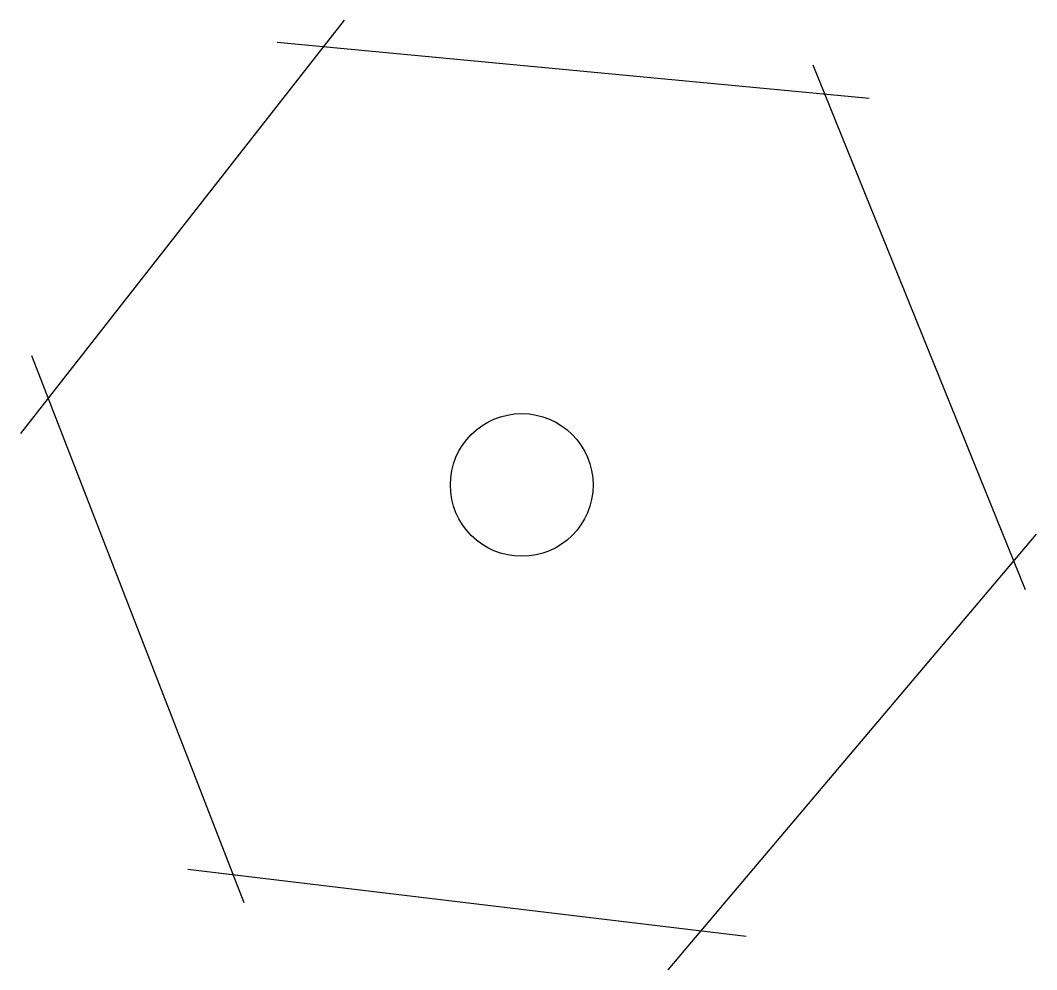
# Model space of a CAD drawing. Extents: x -0.99 to 1.02, y -0.96 to 0.92.
import ezdxf

# ---------------------------------------------------------------- set-up
doc = ezdxf.new("R2010")
doc.units = 0
doc.header["$LTSCALE"] = 0.01
doc.header["$MEASUREMENT"] = 0
doc.layers.get('0').update_dxf_attribs({"lineweight": 20})

msp = doc.modelspace()

# ---------------------------------------------------------------- linework, layer by layer
at = {"color": 0, "linetype": 'ByBlock', "lineweight": -2}
for points in [[(-0.3503, 0.9169), (-0.9894, 0.1014)], [(0.6856, 0.7626), (-0.4825, 0.8728)], [(0.9941, -0.2071), (0.5754, 0.8287)], [(-0.9674, 0.2557), (-0.5486, -0.8242)], [(0.2888, -0.9565), (1.0161, -0.0969)], [(-0.6588, -0.7581), (0.4431, -0.8903)]]:
    msp.add_lwpolyline(points, dxfattribs=at)
msp.add_circle((0, 0), 0.1408, dxfattribs=at)

doc.saveas('drawing.dxf')
